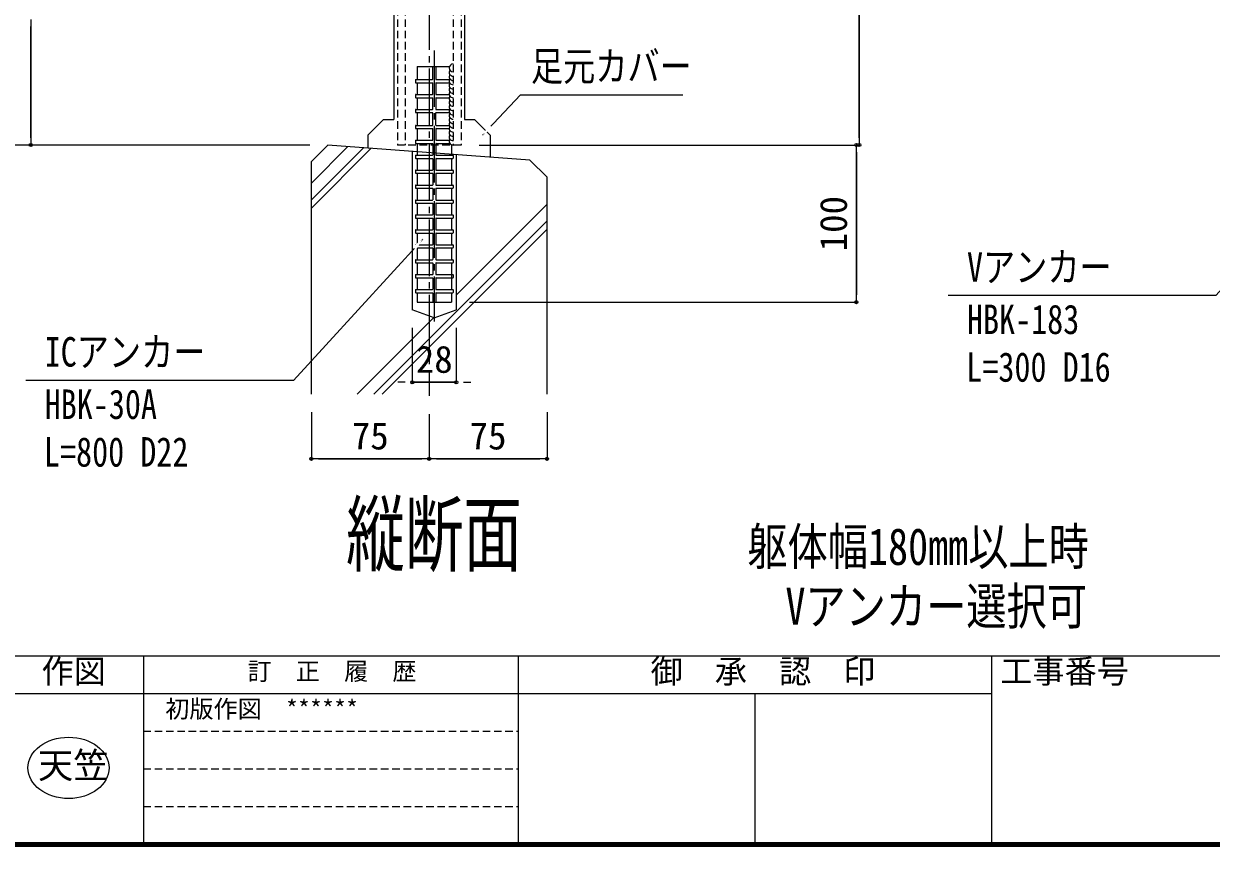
# Model space of a CAD drawing. Units: millimetres at full size. Extents: x -3501 to 3497, y -1129 to 1133.
# Drawn here: x 1496 to 2252, y -1129 to -606 of the extents above; entities that cross this region are included whole.
import ezdxf
from ezdxf.enums import TextEntityAlignment as Align

# ---------------------------------------------------------------- set-up
doc = ezdxf.new("R2010")
doc.units = ezdxf.units.MM
doc.header["$LTSCALE"] = 4
doc.header["$PDMODE"] = 32
doc.header["$PDSIZE"] = 2
doc.linetypes.add('CHAIN2', pattern=[12, 9, -1, 1, -1])
doc.linetypes.add('DASHED1', pattern=[1.8, 1.2, -0.6])
for name, color, linetype, lineweight in [('0-0_0', 7, 'Continuous', 18), ('0-1_1手摺寸法', 3, 'Continuous', 18), ('0-4_2躯体線', 4, 'Continuous', 9), ('0-5_3中心線', 2, 'CHAIN2', 18), ('0-F_WAKU', 7, 'Continuous', 18), ('1-0_アンカー', 4, 'Continuous', 9)]:
    doc.layers.add(name, color=color, linetype=linetype, lineweight=lineweight)
doc.layers.add('0-D_MOJI', color=6, linetype='Continuous')
doc.styles.add('ＭＳ ゴシック', font='')
doc.styles.get('ＭＳ ゴシック').set_extended_font_data('MS Gothic')

msp = doc.modelspace()

# ---------------------------------------------------------------- linework, layer by layer
at = {"layer": '0-0_0'}
for p, q in [((1731.247, 162.385), (1731.247, -666.69)), ((1776.247, 162.385), (1776.247, -666.69)), ((1714.62, -676.69), (1724.62, -666.69)), ((1724.62, -666.69), (1731.247, -666.69)), ((1776.247, -666.69), (1782.62, -666.69)), ((1792.62, -676.69), (1782.62, -666.69)), ((1714.62, -676.69), (1714.62, -684.786)), ((1792.62, -676.69), (1792.62, -690.607))]:
    msp.add_line(p, q, dxfattribs=at)
for points in [[(1787.62, -676.69), (1811.788, -650.839), (1915.217, -650.839)], [(2336.847, -688.658), (2254.656, -778.636), (2084.101, -778.636)], [(1749.644, -742.713), (1667.453, -832.692), (1496.898, -832.692)]]:
    msp.add_lwpolyline(points, dxfattribs=at)
msp.add_ellipse((1524.129, -1079.298), major_axis=(25.847, 0), ratio=0.755094, dxfattribs=at)
at = {"layer": '0-1_1手摺寸法'}
for p, q in [((2027.587, 117.108), (2027.587, -682.892)), ((2027.587, -678.292), (2027.587, 112.508)), ((1500.036, -602.892), (1500.036, -682.892)), ((1500.036, -678.292), (1500.036, -607.492)), ((1500.036, -607.492), (1500.036, -612.092)), ((1677.754, -682.892), (1450.813, -682.892)), ((1677.754, -682.892), (1500.036, -682.892)), ((1785.497, -682.892), (2027.587, -682.892)), ((1785.497, -682.892), (2025.722, -682.892)), ((2025.722, -782.892), (2025.722, -682.892)), ((2025.722, -687.492), (2025.722, -778.292)), ((1779.497, -782.892), (2025.722, -782.892)), ((1742.997, -799.297), (1742.997, -833.872)), ((1770.997, -799.297), (1770.997, -833.872)), ((1738.397, -833.872), (1733.797, -833.872)), ((1742.997, -833.872), (1770.997, -833.872)), ((1770.997, -833.872), (1742.997, -833.872)), ((1775.597, -833.872), (1780.197, -833.872)), ((1678.747, -852.93), (1678.747, -882.639)), ((1753.747, -854.122), (1753.747, -882.639)), ((1753.747, -854.122), (1753.747, -882.639)), ((1828.747, -852.93), (1828.747, -882.639)), ((1753.747, -882.639), (1678.747, -882.639)), ((1683.347, -882.639), (1749.147, -882.639)), ((1828.747, -882.639), (1753.747, -882.639)), ((1758.347, -882.639), (1824.147, -882.639))]:
    msp.add_line(p, q, dxfattribs=at)
for centre, start in [((1768.997, -633.791), 90), ((1768.997, -636.53), 147.231), ((1768.997, -639.27), 147.231), ((1768.997, -642.009), 147.231), ((1768.997, -644.749), 147.231), ((1768.997, -647.488), 147.231), ((1768.997, -650.228), 147.231), ((1768.997, -652.967), 147.231), ((1768.997, -655.706), 147.231), ((1768.997, -658.446), 147.231), ((1768.997, -661.186), 147.231), ((1768.997, -663.925), 147.231), ((1768.997, -666.664), 147.231), ((1768.997, -669.404), 147.231), ((1768.997, -672.144), 147.231), ((1768.997, -674.883), 147.231), ((1768.997, -677.622), 147.231), ((1768.997, -680.362), 147.231)]:
    msp.add_arc(centre, 2.531, start, 270, dxfattribs=at)
for p in [(1500.036, -682.892), (2025.722, -682.892), (2027.587, -682.892), (2025.722, -782.892), (1742.997, -833.872), (1770.997, -833.872), (1678.747, -882.639), (1753.747, -882.639), (1828.747, -882.639)]:
    msp.add_point(p, dxfattribs=at)
at = {"layer": '0-4_2躯体線'}
for p, q in [((1745.997, -632.892), (1766.631, -632.892)), ((1745.997, -632.892), (1745.997, -641.26)), ((1755.997, -641.06), (1755.997, -632.892)), ((1757.997, -632.892), (1757.997, -641.06)), ((1744.997, -641.46), (1744.997, -643.06)), ((1745.197, -641.26), (1755.797, -641.26)), ((1758.197, -641.26), (1766.58, -641.26)), ((1745.197, -643.26), (1755.797, -643.26)), ((1745.997, -643.26), (1745.997, -650.76)), ((1755.997, -650.56), (1755.997, -643.46)), ((1757.997, -643.46), (1757.997, -650.56)), ((1758.197, -643.26), (1766.798, -643.26)), ((1744.997, -650.96), (1744.997, -652.56)), ((1745.197, -650.76), (1755.797, -650.76)), ((1745.197, -652.76), (1755.797, -652.76)), ((1745.997, -652.76), (1745.997, -660.26)), ((1755.997, -660.06), (1755.997, -652.96)), ((1757.997, -652.96), (1757.997, -660.06)), ((1758.197, -650.76), (1766.523, -650.76)), ((1758.197, -652.76), (1766.475, -652.76)), ((1744.997, -660.46), (1744.997, -662.06)), ((1745.197, -660.26), (1755.797, -660.26)), ((1745.197, -662.26), (1755.797, -662.26)), ((1745.997, -662.26), (1745.997, -670.392)), ((1755.997, -670.192), (1755.997, -662.46)), ((1757.997, -670.192), (1757.997, -662.46)), ((1758.197, -660.26), (1766.642, -660.26)), ((1758.197, -662.26), (1766.706, -662.26)), ((1744.997, -670.592), (1744.997, -672.192)), ((1745.197, -670.392), (1755.797, -670.392)), ((1745.197, -672.392), (1755.797, -672.392)), ((1745.997, -672.392), (1745.997, -679.892)), ((1755.997, -679.692), (1755.997, -672.592)), ((1757.997, -672.592), (1757.997, -679.692)), ((1758.197, -670.392), (1766.668, -670.392)), ((1758.197, -672.392), (1766.479, -672.392)), ((1744.997, -680.092), (1744.997, -681.692)), ((1745.197, -679.892), (1755.797, -679.892)), ((1758.197, -679.892), (1766.51, -679.892)), ((1689.254, -682.892), (1678.747, -693.399)), ((1678.747, -707.114), (1702.016, -683.845)), ((1678.747, -717.723), (1711.888, -684.582)), ((1678.747, -723.017), (1716.814, -684.95)), ((1817.837, -692.489), (1689.254, -682.892)), ((1742.997, -686.904), (1742.997, -787.797)), ((1745.197, -681.892), (1755.797, -681.892)), ((1745.997, -681.892), (1745.997, -689.392)), ((1755.997, -682.092), (1755.997, -689.192)), ((1757.997, -682.092), (1757.997, -689.192)), ((1758.197, -681.892), (1766.982, -681.892)), ((1767.997, -682.892), (1767.997, -689.392)), ((1678.747, -841.43), (1678.747, -693.399)), ((1744.997, -689.592), (1744.997, -691.192)), ((1745.197, -689.392), (1755.797, -689.392)), ((1745.197, -691.392), (1755.797, -691.392)), ((1745.997, -691.392), (1745.997, -698.892)), ((1755.997, -691.592), (1755.997, -698.692)), ((1757.997, -691.592), (1757.997, -698.692)), ((1758.197, -689.392), (1768.797, -689.392)), ((1758.197, -691.392), (1768.797, -691.392)), ((1767.997, -691.392), (1767.997, -698.892)), ((1768.997, -689.592), (1768.997, -691.192)), ((1770.997, -688.994), (1770.997, -787.797)), ((1828.747, -703.399), (1817.837, -692.489)), ((1744.997, -699.092), (1744.997, -700.692)), ((1745.197, -698.892), (1755.797, -698.892)), ((1745.197, -700.892), (1755.797, -700.892)), ((1745.997, -700.892), (1745.997, -708.392)), ((1755.997, -701.092), (1755.997, -708.192)), ((1757.997, -701.092), (1757.997, -708.192)), ((1758.197, -698.892), (1768.797, -698.892)), ((1758.197, -700.892), (1768.797, -700.892)), ((1767.997, -700.892), (1767.997, -708.392)), ((1768.997, -699.092), (1768.997, -700.692)), ((1744.997, -708.592), (1744.997, -710.192)), ((1745.197, -708.392), (1755.797, -708.392)), ((1745.197, -710.392), (1755.797, -710.392)), ((1745.997, -710.392), (1745.997, -717.892)), ((1755.997, -710.592), (1755.997, -717.692)), ((1757.997, -710.592), (1757.997, -717.692)), ((1758.197, -708.392), (1768.797, -708.392)), ((1758.197, -710.392), (1768.797, -710.392)), ((1767.997, -710.392), (1767.997, -717.892)), ((1768.997, -708.592), (1768.997, -710.192)), ((1828.747, -841.43), (1828.747, -703.399)), ((1744.997, -718.092), (1744.997, -719.692)), ((1745.197, -717.892), (1755.797, -717.892)), ((1758.197, -717.892), (1768.797, -717.892)), ((1768.997, -718.092), (1768.997, -719.692)), ((1745.197, -719.892), (1755.797, -719.892)), ((1745.997, -719.892), (1745.997, -727.392)), ((1755.997, -720.092), (1755.997, -727.192)), ((1757.997, -720.092), (1757.997, -727.192)), ((1758.197, -719.892), (1768.797, -719.892)), ((1767.997, -719.892), (1767.997, -727.392)), ((1770.997, -778.35), (1828.747, -720.6)), ((1718.526, -841.43), (1828.747, -731.209)), ((1744.997, -727.592), (1744.997, -729.192)), ((1745.197, -727.392), (1755.797, -727.392)), ((1745.197, -729.392), (1755.797, -729.392)), ((1745.997, -729.392), (1745.997, -736.892)), ((1755.997, -729.592), (1755.997, -736.692)), ((1757.997, -729.592), (1757.997, -736.692)), ((1758.197, -727.392), (1768.797, -727.392)), ((1758.197, -729.392), (1768.797, -729.392)), ((1767.997, -729.392), (1767.997, -736.892)), ((1768.997, -727.592), (1768.997, -729.192)), ((1723.82, -841.43), (1828.747, -736.503)), ((1744.997, -737.092), (1744.997, -738.692)), ((1745.197, -736.892), (1755.797, -736.892)), ((1745.197, -738.892), (1755.797, -738.892)), ((1745.997, -738.892), (1745.997, -746.392)), ((1755.997, -739.092), (1755.997, -746.192)), ((1757.997, -739.092), (1757.997, -746.192)), ((1758.197, -736.892), (1768.797, -736.892)), ((1758.197, -738.892), (1768.797, -738.892)), ((1767.997, -738.892), (1767.997, -746.392)), ((1768.997, -737.092), (1768.997, -738.692)), ((1744.997, -746.592), (1744.997, -748.192)), ((1745.197, -746.392), (1755.797, -746.392)), ((1745.197, -748.392), (1755.797, -748.392)), ((1745.997, -748.392), (1745.997, -755.892)), ((1758.197, -746.392), (1768.797, -746.392)), ((1758.197, -748.392), (1768.797, -748.392)), ((1767.997, -748.392), (1767.997, -755.892)), ((1768.997, -746.592), (1768.997, -748.192)), ((1745.197, -755.892), (1755.797, -755.892)), ((1755.997, -748.592), (1755.997, -755.692)), ((1757.997, -748.592), (1757.997, -755.692)), ((1758.197, -755.892), (1768.797, -755.892)), ((1744.997, -756.092), (1744.997, -757.692)), ((1745.197, -757.892), (1755.797, -757.892)), ((1745.997, -757.892), (1745.997, -765.392)), ((1755.997, -758.092), (1755.997, -765.192)), ((1757.997, -758.092), (1757.997, -765.192)), ((1758.197, -757.892), (1768.797, -757.892)), ((1767.997, -757.892), (1767.997, -774.892)), ((1768.997, -756.092), (1768.997, -757.692)), ((1744.997, -765.592), (1744.997, -767.192)), ((1745.197, -765.392), (1755.797, -765.392)), ((1745.197, -767.392), (1755.797, -767.392)), ((1745.997, -767.392), (1745.997, -774.892)), ((1755.997, -767.592), (1755.997, -774.692)), ((1757.997, -767.592), (1757.997, -774.692)), ((1758.197, -765.392), (1768.797, -765.392)), ((1758.197, -767.392), (1768.797, -767.392)), ((1768.997, -765.592), (1768.997, -767.192)), ((1744.997, -775.092), (1744.997, -776.692)), ((1745.197, -774.892), (1755.797, -774.892)), ((1745.197, -776.892), (1755.797, -776.892)), ((1745.997, -776.892), (1745.997, -782.892)), ((1755.997, -777.092), (1755.997, -782.892)), ((1757.997, -777.092), (1757.997, -782.892)), ((1758.197, -774.892), (1768.797, -774.892)), ((1758.197, -776.892), (1768.797, -776.892)), ((1767.997, -776.892), (1767.997, -782.892)), ((1768.997, -775.092), (1768.997, -776.692)), ((1745.997, -782.892), (1767.997, -782.892)), ((1707.918, -841.43), (1756.6, -792.748)), ((1756.997, -792.892), (1742.997, -787.797)), ((1756.997, -792.892), (1770.997, -787.797))]:
    msp.add_line(p, q, dxfattribs=at)
for centre, start, end in [((1745.197, -641.46), 90, 180), ((1755.797, -641.06), 270, 0), ((1758.197, -641.06), 180, 270), ((1745.197, -643.06), 180, 270), ((1755.797, -643.46), 0, 90), ((1758.197, -643.46), 90, 180), ((1745.197, -650.96), 90, 180), ((1745.197, -652.56), 180, 270), ((1755.797, -650.56), 270, 0), ((1755.797, -652.96), 0, 90), ((1758.197, -650.56), 180, 270), ((1758.197, -652.96), 90, 180), ((1745.197, -660.46), 90, 180), ((1745.197, -662.06), 180, 270), ((1755.797, -660.06), 270, 0), ((1755.797, -662.46), 0, 90), ((1758.197, -660.06), 180, 270), ((1758.197, -662.46), 90, 180), ((1745.197, -670.592), 90, 180), ((1745.197, -672.192), 180, 270), ((1755.797, -670.192), 270, 0), ((1755.797, -672.592), 0, 90), ((1758.197, -670.192), 180, 270), ((1758.197, -672.592), 90, 180), ((1745.197, -680.092), 90, 180), ((1755.797, -679.692), 270, 0), ((1758.197, -679.692), 180, 270), ((1745.197, -681.692), 180, 270), ((1755.797, -682.092), 0, 90), ((1758.197, -682.092), 90, 180), ((1745.197, -689.592), 90, 180), ((1745.197, -691.192), 180, 270), ((1755.797, -689.192), 270, 0), ((1755.797, -691.592), 0, 90), ((1758.197, -689.192), 180, 270), ((1758.197, -691.592), 90, 180), ((1768.797, -689.592), 0, 90), ((1768.797, -691.192), 270, 0), ((1745.197, -699.092), 90, 180), ((1745.197, -700.692), 180, 270), ((1755.797, -698.692), 270, 0), ((1755.797, -701.092), 0, 90), ((1758.197, -698.692), 180, 270), ((1758.197, -701.092), 90, 180), ((1768.797, -699.092), 0, 90), ((1768.797, -700.692), 270, 0), ((1745.197, -708.592), 90, 180), ((1745.197, -710.192), 180, 270), ((1755.797, -708.192), 270, 0), ((1755.797, -710.592), 0, 90), ((1758.197, -708.192), 180, 270), ((1758.197, -710.592), 90, 180), ((1768.797, -708.592), 0, 90), ((1768.797, -710.192), 270, 0), ((1745.197, -718.092), 90, 180), ((1755.797, -717.692), 270, 0), ((1758.197, -717.692), 180, 270), ((1768.797, -718.092), 0, 90), ((1745.197, -719.692), 180, 270), ((1755.797, -720.092), 0, 90), ((1758.197, -720.092), 90, 180), ((1768.797, -719.692), 270, 0), ((1745.197, -727.592), 90, 180), ((1745.197, -729.192), 180, 270), ((1755.797, -727.192), 270, 0), ((1755.797, -729.592), 0, 90), ((1758.197, -727.192), 180, 270), ((1758.197, -729.592), 90, 180), ((1768.797, -727.592), 0, 90), ((1768.797, -729.192), 270, 0), ((1745.197, -737.092), 90, 180), ((1745.197, -738.692), 180, 270), ((1755.797, -736.692), 270, 0), ((1755.797, -739.092), 0, 90), ((1758.197, -736.692), 180, 270), ((1758.197, -739.092), 90, 180), ((1768.797, -737.092), 0, 90), ((1768.797, -738.692), 270, 0), ((1745.197, -746.592), 90, 180), ((1745.197, -748.192), 180, 270), ((1755.797, -746.192), 270, 0), ((1755.797, -748.592), 0, 90), ((1758.197, -746.192), 180, 270), ((1758.197, -748.592), 90, 180), ((1768.797, -746.592), 0, 90), ((1768.797, -748.192), 270, 0), ((1745.197, -756.092), 90, 180), ((1755.797, -755.692), 270, 0), ((1758.197, -755.692), 180, 270), ((1768.797, -756.092), 0, 90), ((1745.197, -757.692), 180, 270), ((1755.797, -758.092), 0, 90), ((1758.197, -758.092), 90, 180), ((1768.797, -757.692), 270, 0), ((1745.197, -765.592), 90, 180), ((1745.197, -767.192), 180, 270), ((1755.797, -765.192), 270, 0), ((1755.797, -767.592), 0, 90), ((1758.197, -765.192), 180, 270), ((1758.197, -767.592), 90, 180), ((1768.797, -765.592), 0, 90), ((1768.797, -767.192), 270, 0), ((1745.197, -775.092), 90, 180), ((1745.197, -776.692), 180, 270), ((1755.797, -774.692), 270, 0), ((1755.797, -777.092), 0, 90), ((1758.197, -774.692), 180, 270), ((1758.197, -777.092), 90, 180), ((1768.797, -775.092), 0, 90), ((1768.797, -776.692), 270, 0)]:
    msp.add_arc(centre, 0.2, start, end, dxfattribs=at)
at = {"layer": '0-5_3中心線'}
for p, q in [((1753.747, 469.737), (1753.747, -842.622)), ((1756.997, -622.653), (1756.997, -795.292))]:
    msp.add_line(p, q, dxfattribs=at)
at = {"layer": '0-F_WAKU'}
for p, q in [((295.804, -1008), (3495.804, -1008)), ((1571.804, -1008), (1571.804, -1128)), ((1810.471, -1008), (1810.471, -1128)), ((2111.804, -1008), (2111.804, -1128)), ((1271.804, -1032), (1571.804, -1032)), ((1571.804, -1032), (1810.471, -1032)), ((1810.471, -1032), (2111.804, -1032)), ((1961.138, -1032), (1961.138, -1128)), ((294.604, -1129.2), (3497.004, -1129.2)), ((295.204, -1128.6), (3496.404, -1128.6)), ((295.804, -1128), (3495.804, -1128)), ((296.404, -1127.4), (3495.204, -1127.4)), ((297.004, -1126.8), (3494.604, -1126.8))]:
    msp.add_line(p, q, dxfattribs=at)
at = {"layer": '0-F_WAKU', "linetype": 'DASHED1'}
for p, q in [((1571.804, -1056), (1810.471, -1056)), ((1571.804, -1080), (1810.471, -1080)), ((1571.804, -1104), (1810.471, -1104))]:
    msp.add_line(p, q, dxfattribs=at)
at = {"layer": '1-0_アンカー', "linetype": 'DASHED1'}
for p, q in [((1733.497, 117.108), (1733.497, -682.892)), ((1738.497, 117.108), (1738.497, -682.892)), ((1768.997, 117.108), (1768.997, -682.892)), ((1773.997, 117.108), (1773.997, -682.892)), ((1773.997, -682.892), (1733.497, -682.892))]:
    msp.add_line(p, q, dxfattribs=at)

# ---------------------------------------------------------------- texts
at = {"layer": '0-0_0', "style": 'ＭＳ ゴシック'}
for s, height, width, p in [('足元カバー', 18.77, 0.8, (1818.51, -647.696)), ('Vアンカー', 18.77, 0.8, (2096.12, -775.494)), ('HBK-183', 18.77, 0.8, (2096.12, -808.827)), ('ICアンカー ', 18.77, 0.8, (1508.917, -829.549)), ('L=300 D16', 18.77, 0.8, (2095.693, -839.161)), ('HBK-30A', 18.77, 0.8, (1508.917, -862.882)), ('L=800 D22', 18.77, 0.8, (1508.49, -893.217)), ('縦断面', 39.1, 0.7, (1700.862, -961.842)), ('躯体幅180mm以上時', 23.46, 0.8, (1956.293, -957.184)), ('Vアンカー選択可', 23.46, 0.8, (1980.54, -995.18))]:
    msp.add_text(s, height=height, dxfattribs=dict(at, width=width)).set_placement(p, align=Align.BOTTOM_LEFT)
for s, height, p in [('初版作図\u3000******', 11.26, (1585.71, -1050.819)), ('天笠', 16.52, (1504.637, -1090.908))]:
    msp.add_text(s, height=height, dxfattribs=at).set_placement(p, align=Align.BOTTOM_LEFT)
at = {"layer": '0-1_1手摺寸法', "style": 'ＭＳ ゴシック'}
msp.add_text('100', height=17.27, rotation=90, dxfattribs=at).set_placement((2024.903, -750.557), align=Align.BOTTOM_LEFT)
for s, p in [('28', (1745.221, -833.054)), ('75', (1704.471, -881.82)), ('75', (1779.471, -881.82))]:
    msp.add_text(s, height=17.27, dxfattribs=at).set_placement(p, align=Align.BOTTOM_LEFT)
at = {"layer": '0-D_MOJI', "style": 'ＭＳ ゴシック'}
for s, height, p in [('作図', 15.01, (1506.942, -1029.842)), ('訂\u3000正\u3000履\u3000歴', 11.26, (1638.129, -1026.819)), ('御  承  認  印', 15.01, (1894.698, -1029.842)), ('工事番号', 15.01, (2117.312, -1029.842))]:
    msp.add_text(s, height=height, dxfattribs=at).set_placement(p, align=Align.BOTTOM_LEFT)

# ---------------------------------------------------------------- next in the draw order: wipeouts: each hides what was drawn before it
for points in [[(1791.986, -669.986), (1794.015, -671.883), (1787.62, -676.69), (1787.62, -676.69)], [(1745.356, -749.467), (1743.305, -747.593), (1749.644, -742.713), (1749.644, -742.713)]]:
    msp.add_wipeout(points)

doc.saveas('drawing.dxf')
